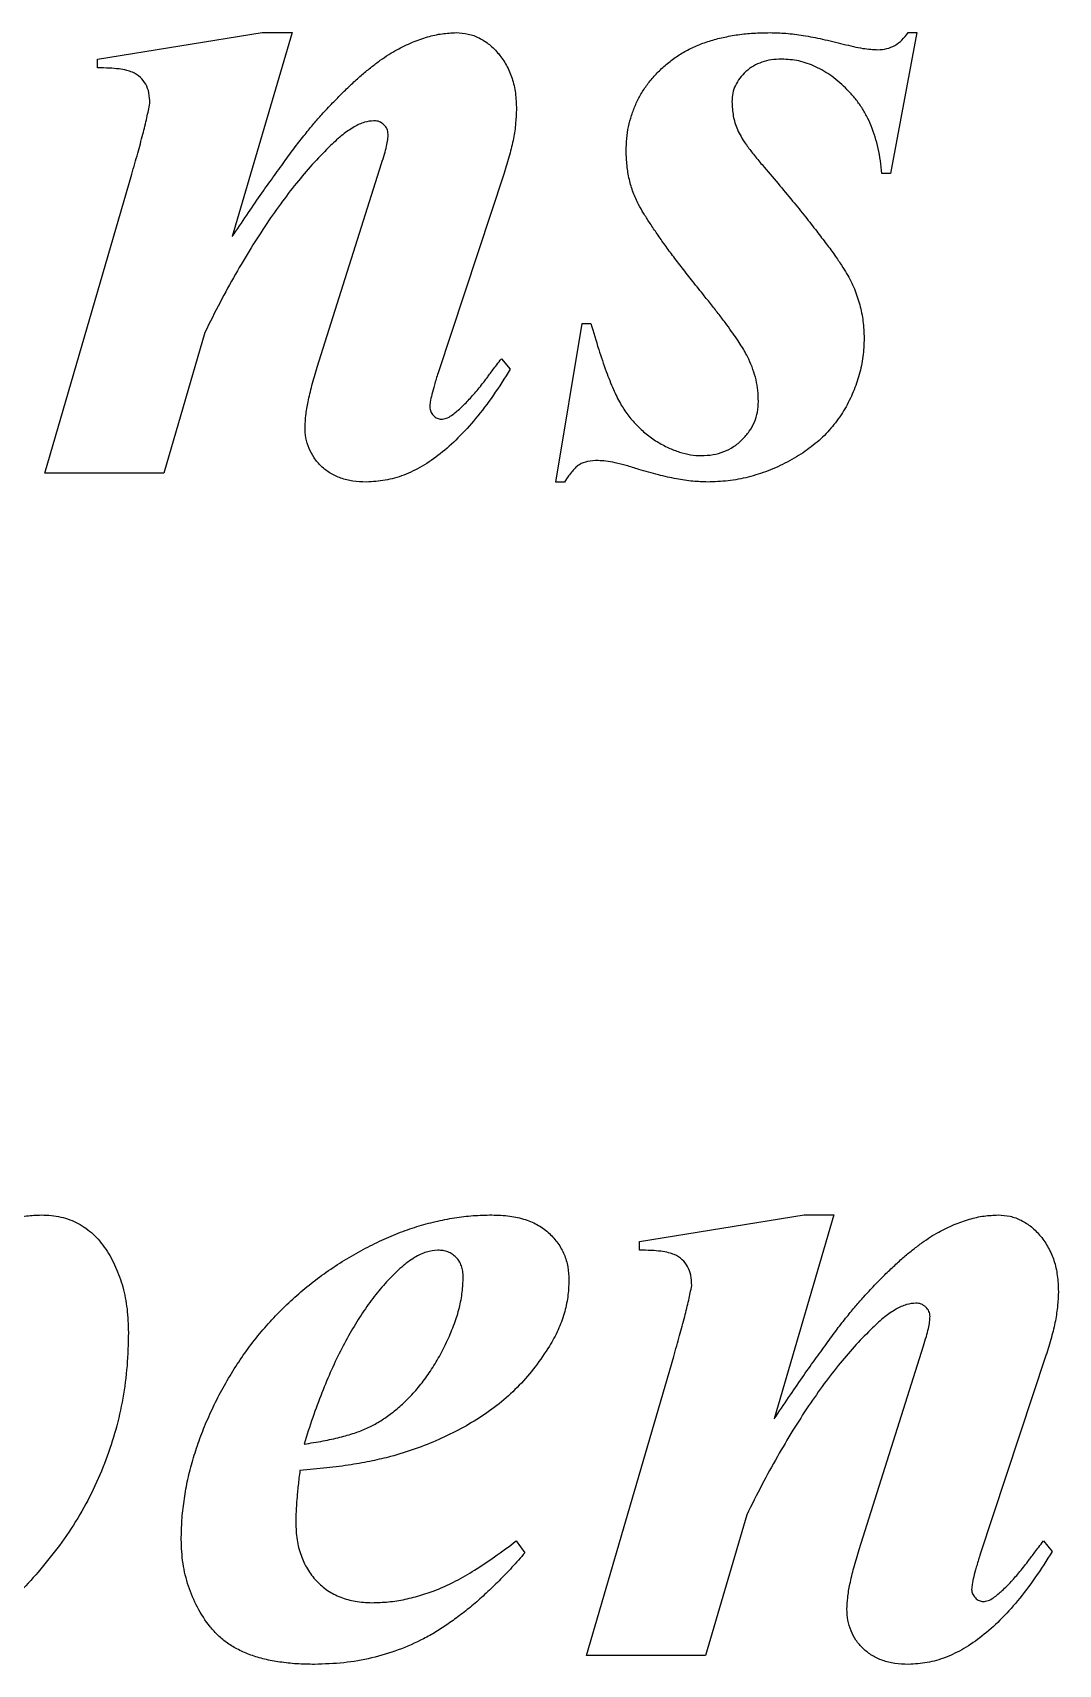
# Model space of a CAD drawing. Header units: inches. Extents: x -17.5 to -8.75, y -0.78 to 2.88.
# Drawn here: x -12.91 to -12.587, y 1.5 to 2.014 of the extents above; entities that cross this region are included whole.
import ezdxf

# ---------------------------------------------------------------- set-up
doc = ezdxf.new("R2010")
doc.units = ezdxf.units.IN
doc.header["$MEASUREMENT"] = 0

msp = doc.modelspace()

# ---------------------------------------------------------------- linework, layer by layer
at = {"color": 7, "linetype": 'Continuous', "lineweight": 25}
for p, q in [((-12.88974, 2.00556), (-12.83783, 2.01389)), ((-12.82841, 2.01389), (-12.84725, 1.94961)), ((-12.83783, 2.01389), (-12.82841, 2.01389)), ((-12.63141, 2.01389), (-12.63974, 1.96944)), ((-12.63419, 2.01389), (-12.63141, 2.01389)), ((-12.88974, 2.00278), (-12.88974, 2.00556)), ((-12.82047, 1.90846), (-12.8002, 1.97261)), ((-12.90641, 1.875), (-12.87893, 1.96931)), ((-12.76157, 1.96962), (-12.78241, 1.9066)), ((-12.63974, 1.96944), (-12.64252, 1.96944)), ((-12.85593, 1.91936), (-12.86887, 1.875)), ((-12.7453, 1.87222), (-12.73696, 1.92222)), ((-12.73696, 1.92222), (-12.73419, 1.92222)), ((-12.7624, 1.91111), (-12.75962, 1.90781)), ((-12.86887, 1.875), (-12.90641, 1.875)), ((-12.74252, 1.87222), (-12.7453, 1.87222)), ((-12.71891, 1.63285), (-12.667, 1.64119)), ((-12.65758, 1.64119), (-12.67642, 1.57691)), ((-12.667, 1.64119), (-12.65758, 1.64119)), ((-12.71891, 1.63007), (-12.71891, 1.63285)), ((-12.64964, 1.53576), (-12.62937, 1.59991)), ((-12.73558, 1.5023), (-12.7081, 1.59661)), ((-12.59074, 1.59691), (-12.61157, 1.53389)), ((-12.6851, 1.54665), (-12.69803, 1.5023)), ((-12.7578, 1.53841), (-12.75502, 1.53472)), ((-12.59156, 1.53841), (-12.58879, 1.53511)), ((-12.69803, 1.5023), (-12.73558, 1.5023))]:
    msp.add_line(p, q, dxfattribs=at)
for points, knots in [([(-12.81904, 1.98811), (-12.81792, 1.98931), (-12.81574, 1.99165), (-12.81248, 1.99495), (-12.80936, 1.99795), (-12.80637, 2.00066), (-12.80346, 2.00305), (-12.80067, 2.00512), (-12.79805, 2.00699), (-12.79467, 2.00889), (-12.79064, 2.0109), (-12.78585, 2.0126), (-12.78121, 2.01366), (-12.77816, 2.01381), (-12.77668, 2.01389)], [0, 0, 0, 0, 0.096922, 0.187782, 0.272642, 0.351578, 0.425341, 0.493416, 0.556438, 0.614383, 0.721325, 0.820638, 0.912937, 1, 1, 1, 1]), ([(-12.77668, 2.01389), (-12.77541, 2.01381), (-12.77289, 2.01364), (-12.76929, 2.01231), (-12.766, 2.01016), (-12.76313, 2.00718), (-12.7607, 2.00359), (-12.75888, 1.99943), (-12.75785, 1.99473), (-12.75773, 1.99143), (-12.75767, 1.98971)], [0, 0, 0, 0, 0.11115, 0.220348, 0.332299, 0.453462, 0.580543, 0.710706, 0.849887, 1, 1, 1, 1]), ([(-12.72308, 1.97656), (-12.72305, 1.97787), (-12.72299, 1.98044), (-12.72242, 1.98422), (-12.72144, 1.98782), (-12.72014, 1.99125), (-12.71849, 1.99454), (-12.71643, 1.99764), (-12.71398, 2.00054), (-12.7112, 2.00328), (-12.70809, 2.0058), (-12.70464, 2.00798), (-12.70087, 2.0098), (-12.69683, 2.01135), (-12.69245, 2.01242), (-12.68782, 2.01333), (-12.68286, 2.01378), (-12.67947, 2.01385), (-12.67772, 2.01389)], [0, 0, 0, 0, 0.059206, 0.117017, 0.172813, 0.228349, 0.283605, 0.339563, 0.39695, 0.45597, 0.516732, 0.578175, 0.641074, 0.706379, 0.774283, 0.845821, 0.920436, 1, 1, 1, 1]), ([(-12.67772, 2.01389), (-12.67605, 2.01385), (-12.67255, 2.01376), (-12.66705, 2.01299), (-12.66102, 2.01187), (-12.65685, 2.01083), (-12.65467, 2.01029)], [0, 0, 0, 0, 0.213653, 0.4494, 0.711873, 1, 1, 1, 1]), ([(-12.64373, 2.00851), (-12.64278, 2.00857), (-12.64093, 2.0087), (-12.6383, 2.00977), (-12.63598, 2.0115), (-12.6348, 2.01307), (-12.63419, 2.01389)], [0, 0, 0, 0, 0.248846, 0.485926, 0.732908, 1, 1, 1, 1]), ([(-12.65467, 2.01029), (-12.65359, 2.01002), (-12.65155, 2.00951), (-12.64864, 2.00892), (-12.64607, 2.00862), (-12.64447, 2.00854), (-12.64373, 2.00851)], [0, 0, 0, 0, 0.301428, 0.568151, 0.800344, 1, 1, 1, 1]), ([(-12.87325, 1.99162), (-12.87329, 1.99273), (-12.87336, 1.9948), (-12.87441, 1.99765), (-12.87618, 1.99997), (-12.87839, 2.00132), (-12.88072, 2.0021), (-12.88316, 2.00249), (-12.88624, 2.00274), (-12.8885, 2.00277), (-12.88974, 2.00278)], [0, 0, 0, 0, 0.143692, 0.268193, 0.387578, 0.517103, 0.59867, 0.70577, 0.838043, 1, 1, 1, 1]), ([(-12.67412, 2.00556), (-12.67521, 2.00551), (-12.6773, 2.00542), (-12.68029, 2.00463), (-12.68302, 2.00345), (-12.68535, 2.00167), (-12.68731, 1.99965), (-12.68868, 1.9973), (-12.68963, 1.99479), (-12.6897, 1.99301), (-12.68974, 1.9921)], [0, 0, 0, 0, 0.142331, 0.273091, 0.401783, 0.528907, 0.653372, 0.767895, 0.882167, 1, 1, 1, 1]), ([(-12.64252, 1.96944), (-12.64264, 1.97081), (-12.64289, 1.97347), (-12.64359, 1.97735), (-12.64454, 1.98101), (-12.64575, 1.98444), (-12.64724, 1.98766), (-12.64902, 1.99062), (-12.65102, 1.99341), (-12.65405, 1.99665), (-12.658, 2.00019), (-12.66321, 2.00322), (-12.66858, 2.00521), (-12.67228, 2.00544), (-12.67412, 2.00556)], [0, 0, 0, 0, 0.077861, 0.152341, 0.223862, 0.292897, 0.359225, 0.425334, 0.489584, 0.554298, 0.677497, 0.790085, 0.895581, 1, 1, 1, 1]), ([(-12.87893, 1.96931), (-12.87831, 1.97151), (-12.87712, 1.97568), (-12.8755, 1.98159), (-12.87422, 1.98683), (-12.87356, 1.9901), (-12.87325, 1.99162)], [0, 0, 0, 0, 0.297706, 0.565151, 0.797817, 1, 1, 1, 1]), ([(-12.68974, 1.9921), (-12.68966, 1.99059), (-12.6895, 1.98759), (-12.68835, 1.98389), (-12.68682, 1.98091), (-12.6851, 1.97834), (-12.68288, 1.97539), (-12.68116, 1.97336), (-12.68024, 1.97227)], [0, 0, 0, 0, 0.201119, 0.398406, 0.508601, 0.646353, 0.809974, 1, 1, 1, 1]), ([(-12.84725, 1.94961), (-12.84573, 1.95187), (-12.84282, 1.95621), (-12.83857, 1.96243), (-12.83459, 1.96807), (-12.83087, 1.97313), (-12.82757, 1.97772), (-12.82447, 1.98168), (-12.82167, 1.98509), (-12.81987, 1.98716), (-12.81904, 1.98811)], [0, 0, 0, 0, 0.170885, 0.328423, 0.473151, 0.60457, 0.722896, 0.827784, 0.920751, 1, 1, 1, 1]), ([(-12.80259, 1.98611), (-12.80359, 1.986), (-12.80579, 1.98577), (-12.8091, 1.98411), (-12.81269, 1.98164), (-12.815, 1.97948), (-12.81626, 1.9783)], [0, 0, 0, 0, 0.18595, 0.410703, 0.678753, 1, 1, 1, 1]), ([(-12.79812, 1.9819), (-12.79819, 1.98244), (-12.79833, 1.98355), (-12.79944, 1.98487), (-12.80083, 1.98596), (-12.80201, 1.98606), (-12.80259, 1.98611)], [0, 0, 0, 0, 0.237424, 0.485936, 0.744903, 1, 1, 1, 1]), ([(-12.75767, 1.98971), (-12.75773, 1.98826), (-12.75787, 1.98519), (-12.75857, 1.98036), (-12.75988, 1.97512), (-12.76099, 1.97151), (-12.76157, 1.96962)], [0, 0, 0, 0, 0.211602, 0.448481, 0.711298, 1, 1, 1, 1]), ([(-12.8002, 1.97261), (-12.79989, 1.97359), (-12.79931, 1.9754), (-12.79865, 1.97793), (-12.79822, 1.98005), (-12.79815, 1.98134), (-12.79812, 1.9819)], [0, 0, 0, 0, 0.323477, 0.595772, 0.822213, 1, 1, 1, 1]), ([(-12.81626, 1.9783), (-12.81799, 1.97657), (-12.82155, 1.97302), (-12.82656, 1.9671), (-12.83159, 1.96066), (-12.83655, 1.95357), (-12.84149, 1.9459), (-12.84637, 1.9376), (-12.85126, 1.92873), (-12.85435, 1.92254), (-12.85593, 1.91936)], [0, 0, 0, 0, 0.1027659, 0.2109917, 0.3258082, 0.4462553, 0.5742688, 0.709207, 0.8507118, 1, 1, 1, 1]), ([(-12.71917, 1.95968), (-12.71977, 1.96094), (-12.72099, 1.96349), (-12.72216, 1.96764), (-12.72293, 1.97202), (-12.72303, 1.97503), (-12.72308, 1.97656)], [0, 0, 0, 0, 0.238905, 0.484724, 0.736486, 1, 1, 1, 1]), ([(-12.68024, 1.97227), (-12.67855, 1.97029), (-12.67532, 1.9665), (-12.6708, 1.96099), (-12.66668, 1.95601), (-12.66315, 1.95145), (-12.66004, 1.94741), (-12.65742, 1.94385), (-12.6553, 1.94075), (-12.65315, 1.93729), (-12.65103, 1.9332), (-12.64938, 1.92812), (-12.64827, 1.92291), (-12.64814, 1.91936), (-12.64808, 1.91758)], [0, 0, 0, 0, 0.120187, 0.230514, 0.329957, 0.419154, 0.497491, 0.565519, 0.623828, 0.671023, 0.754262, 0.836198, 0.917475, 1, 1, 1, 1]), ([(-12.69847, 1.93095), (-12.69969, 1.93244), (-12.70205, 1.93533), (-12.70532, 1.93961), (-12.7084, 1.94355), (-12.71112, 1.94728), (-12.71355, 1.95077), (-12.71572, 1.95394), (-12.71757, 1.95688), (-12.71865, 1.95878), (-12.71917, 1.95968)], [0, 0, 0, 0, 0.163661, 0.315484, 0.456034, 0.586544, 0.706092, 0.815425, 0.912231, 1, 1, 1, 1]), ([(-12.68141, 1.89766), (-12.68144, 1.89879), (-12.6815, 1.90106), (-12.68208, 1.90443), (-12.68306, 1.90775), (-12.6842, 1.91047), (-12.68533, 1.91277), (-12.6865, 1.91469), (-12.68787, 1.91685), (-12.68954, 1.91923), (-12.69141, 1.92185), (-12.69352, 1.9247), (-12.69594, 1.92773), (-12.6976, 1.92985), (-12.69847, 1.93095)], [0, 0, 0, 0, 0.0887119, 0.1785294, 0.2673067, 0.3594848, 0.4102811, 0.4683313, 0.5357585, 0.61169, 0.6955346, 0.7889017, 0.890017, 1, 1, 1, 1]), ([(-12.73419, 1.92222), (-12.7334, 1.91948), (-12.73195, 1.91438), (-12.72954, 1.90745), (-12.72734, 1.90171), (-12.72509, 1.89712), (-12.72265, 1.89336), (-12.71988, 1.8902), (-12.71683, 1.88732), (-12.71342, 1.88494), (-12.70989, 1.88299), (-12.70633, 1.88166), (-12.70287, 1.88069), (-12.70056, 1.8806), (-12.69942, 1.88056)], [0, 0, 0, 0, 0.14611, 0.271517, 0.375986, 0.460515, 0.53329, 0.604763, 0.675568, 0.747344, 0.817325, 0.88161, 0.942014, 1, 1, 1, 1]), ([(-12.64808, 1.91758), (-12.64815, 1.91563), (-12.64831, 1.91177), (-12.64947, 1.90607), (-12.65142, 1.90056), (-12.65404, 1.89521), (-12.65746, 1.89023), (-12.66166, 1.88571), (-12.66665, 1.88179), (-12.67225, 1.87838), (-12.6783, 1.87568), (-12.68455, 1.87366), (-12.69095, 1.87245), (-12.69526, 1.8723), (-12.69742, 1.87222)], [0, 0, 0, 0, 0.07822, 0.155435, 0.233166, 0.31313, 0.394389, 0.475572, 0.560528, 0.649127, 0.738541, 0.826585, 0.913061, 1, 1, 1, 1]), ([(-12.82433, 1.88967), (-12.82427, 1.89084), (-12.82411, 1.89348), (-12.82338, 1.89781), (-12.82213, 1.9029), (-12.82105, 1.90652), (-12.82047, 1.90846)], [0, 0, 0, 0, 0.183214, 0.411654, 0.683026, 1, 1, 1, 1]), ([(-12.76696, 1.90508), (-12.76668, 1.90546), (-12.76607, 1.9063), (-12.76503, 1.90767), (-12.7638, 1.90931), (-12.76289, 1.91048), (-12.7624, 1.91111)], [0, 0, 0, 0, 0.18485, 0.41446, 0.680809, 1, 1, 1, 1]), ([(-12.75962, 1.90781), (-12.76139, 1.90501), (-12.76477, 1.89963), (-12.77029, 1.89237), (-12.77583, 1.88618), (-12.7815, 1.88114), (-12.78721, 1.87714), (-12.79305, 1.87431), (-12.79899, 1.87257), (-12.803, 1.87234), (-12.80498, 1.87222)], [0, 0, 0, 0, 0.165262, 0.316603, 0.45397, 0.57917, 0.693818, 0.800285, 0.901451, 1, 1, 1, 1]), ([(-12.78241, 1.9066), (-12.78279, 1.90534), (-12.78347, 1.90308), (-12.78432, 1.90003), (-12.78484, 1.8977), (-12.78496, 1.89637), (-12.78501, 1.89583)], [0, 0, 0, 0, 0.355168, 0.638877, 0.854433, 1, 1, 1, 1]), ([(-12.77811, 1.89319), (-12.77717, 1.89395), (-12.77521, 1.89554), (-12.77246, 1.89835), (-12.76966, 1.90154), (-12.76788, 1.90387), (-12.76696, 1.90508)], [0, 0, 0, 0, 0.2222616, 0.4624979, 0.72018, 1, 1, 1, 1]), ([(-12.78501, 1.89583), (-12.78495, 1.89536), (-12.78481, 1.89437), (-12.7839, 1.89315), (-12.78274, 1.89224), (-12.78183, 1.89209), (-12.78141, 1.89201)], [0, 0, 0, 0, 0.249564, 0.517955, 0.78011, 1, 1, 1, 1]), ([(-12.78141, 1.89201), (-12.78086, 1.89208), (-12.77968, 1.89223), (-12.77866, 1.89285), (-12.77811, 1.89319)], [0, 0, 0, 0, 0.462123, 1, 1, 1, 1]), ([(-12.69942, 1.88056), (-12.69817, 1.8806), (-12.69574, 1.8807), (-12.69229, 1.88171), (-12.68913, 1.88326), (-12.68647, 1.88553), (-12.6842, 1.88812), (-12.68258, 1.89108), (-12.68156, 1.89429), (-12.68146, 1.89652), (-12.68141, 1.89766)], [0, 0, 0, 0, 0.135347, 0.262472, 0.387342, 0.513271, 0.639004, 0.759062, 0.877157, 1, 1, 1, 1]), ([(-12.80498, 1.87222), (-12.80642, 1.87227), (-12.80916, 1.87236), (-12.81302, 1.87335), (-12.81643, 1.8749), (-12.81927, 1.87711), (-12.82156, 1.87975), (-12.82313, 1.88281), (-12.82419, 1.88613), (-12.82429, 1.88848), (-12.82433, 1.88967)], [0, 0, 0, 0, 0.147078, 0.280065, 0.40603, 0.527558, 0.646344, 0.760367, 0.878039, 1, 1, 1, 1]), ([(-12.73189, 1.87899), (-12.73302, 1.87896), (-12.73508, 1.8789), (-12.73749, 1.87802), (-12.73901, 1.87684), (-12.74014, 1.87562), (-12.74135, 1.87407), (-12.74211, 1.87287), (-12.74252, 1.87222)], [0, 0, 0, 0, 0.2535842, 0.4586334, 0.5603107, 0.6816842, 0.8293628, 1, 1, 1, 1]), ([(-12.71913, 1.87622), (-12.72045, 1.87663), (-12.7229, 1.87741), (-12.72636, 1.87829), (-12.72929, 1.87886), (-12.73109, 1.87895), (-12.73189, 1.87899)], [0, 0, 0, 0, 0.318585, 0.588557, 0.817312, 1, 1, 1, 1]), ([(-12.69742, 1.87222), (-12.69897, 1.87228), (-12.70226, 1.87241), (-12.70744, 1.8732), (-12.71314, 1.87447), (-12.71706, 1.87561), (-12.71913, 1.87622)], [0, 0, 0, 0, 0.210118, 0.445804, 0.708866, 1, 1, 1, 1]), ([(-12.9502, 1.61896), (-12.949, 1.62001), (-12.94667, 1.62203), (-12.94327, 1.62495), (-12.94, 1.62755), (-12.93692, 1.62991), (-12.93399, 1.63198), (-12.93122, 1.63378), (-12.92865, 1.63535), (-12.92542, 1.63701), (-12.92153, 1.63868), (-12.91685, 1.64014), (-12.91217, 1.64098), (-12.90904, 1.64112), (-12.90749, 1.64119)], [0, 0, 0, 0, 0.096773, 0.188005, 0.272597, 0.351161, 0.424468, 0.49067, 0.552297, 0.607839, 0.711227, 0.809846, 0.90556, 1, 1, 1, 1]), ([(-12.90749, 1.64119), (-12.90642, 1.64115), (-12.90434, 1.64108), (-12.90129, 1.64062), (-12.89847, 1.63972), (-12.89579, 1.63857), (-12.89335, 1.63701), (-12.89105, 1.63518), (-12.88898, 1.63295), (-12.88648, 1.62955), (-12.88388, 1.62475), (-12.8816, 1.61841), (-12.88024, 1.61145), (-12.8801, 1.60661), (-12.88002, 1.60412)], [0, 0, 0, 0, 0.06224, 0.120922, 0.178038, 0.234064, 0.289526, 0.345664, 0.404484, 0.465123, 0.590666, 0.719249, 0.855301, 1, 1, 1, 1]), ([(-12.86335, 1.53884), (-12.86331, 1.54087), (-12.86323, 1.54493), (-12.86253, 1.55102), (-12.86153, 1.55712), (-12.85996, 1.5632), (-12.85807, 1.56929), (-12.8557, 1.57537), (-12.85298, 1.58147), (-12.84976, 1.5875), (-12.84624, 1.59341), (-12.84238, 1.59906), (-12.83819, 1.60439), (-12.83367, 1.6094), (-12.82889, 1.61418), (-12.82376, 1.61858), (-12.81836, 1.62274), (-12.81267, 1.62652), (-12.80681, 1.62991), (-12.80093, 1.63293), (-12.79504, 1.63552), (-12.78911, 1.63755), (-12.78319, 1.63916), (-12.77727, 1.64035), (-12.77133, 1.64107), (-12.76736, 1.64115), (-12.76539, 1.64119)], [0, 0, 0, 0, 0.039082, 0.078362, 0.117989, 0.158248, 0.199189, 0.24105, 0.28388, 0.328057, 0.3726, 0.416552, 0.459861, 0.503325, 0.546527, 0.59004, 0.633619, 0.677877, 0.721755, 0.764051, 0.805409, 0.845552, 0.884872, 0.923553, 0.962033, 1, 1, 1, 1]), ([(-12.76539, 1.64119), (-12.7635, 1.64114), (-12.75995, 1.64105), (-12.75499, 1.63988), (-12.75071, 1.63809), (-12.74724, 1.63547), (-12.7445, 1.63235), (-12.74251, 1.62879), (-12.74135, 1.62481), (-12.7412, 1.62204), (-12.74113, 1.62061)], [0, 0, 0, 0, 0.157556, 0.296643, 0.423401, 0.542675, 0.6567, 0.76879, 0.880952, 1, 1, 1, 1]), ([(-12.64821, 1.6154), (-12.64708, 1.61661), (-12.64491, 1.61895), (-12.64165, 1.62225), (-12.63853, 1.62525), (-12.63553, 1.62796), (-12.63263, 1.63034), (-12.62984, 1.63242), (-12.62721, 1.63428), (-12.62383, 1.63618), (-12.61981, 1.6382), (-12.61502, 1.6399), (-12.61038, 1.64096), (-12.60733, 1.64111), (-12.60584, 1.64119)], [0, 0, 0, 0, 0.096922, 0.187782, 0.272642, 0.351578, 0.425341, 0.493416, 0.556438, 0.614383, 0.721325, 0.820638, 0.912937, 1, 1, 1, 1]), ([(-12.60584, 1.64119), (-12.60457, 1.6411), (-12.60206, 1.64094), (-12.59846, 1.6396), (-12.59516, 1.63746), (-12.59229, 1.63448), (-12.58987, 1.63089), (-12.58805, 1.62673), (-12.58702, 1.62202), (-12.5869, 1.61872), (-12.58683, 1.61701)], [0, 0, 0, 0, 0.11115, 0.220348, 0.332299, 0.453462, 0.580543, 0.710706, 0.849887, 1, 1, 1, 1]), ([(-12.78245, 1.63007), (-12.78367, 1.62994), (-12.78627, 1.62964), (-12.79015, 1.62769), (-12.79419, 1.62469), (-12.79674, 1.62207), (-12.79812, 1.62066)], [0, 0, 0, 0, 0.195013, 0.416861, 0.68378, 1, 1, 1, 1]), ([(-12.77446, 1.62161), (-12.77448, 1.62224), (-12.77451, 1.62343), (-12.77498, 1.62512), (-12.77565, 1.62663), (-12.77669, 1.62785), (-12.77789, 1.62885), (-12.77928, 1.62956), (-12.78082, 1.63002), (-12.7819, 1.63005), (-12.78245, 1.63007)], [0, 0, 0, 0, 0.142801, 0.272978, 0.397465, 0.51751, 0.637554, 0.753126, 0.873718, 1, 1, 1, 1]), ([(-12.70242, 1.61892), (-12.70245, 1.62003), (-12.70253, 1.6221), (-12.70357, 1.62494), (-12.70535, 1.62726), (-12.70756, 1.62862), (-12.70988, 1.6294), (-12.71233, 1.62978), (-12.7154, 1.63004), (-12.71766, 1.63006), (-12.71891, 1.63007)], [0, 0, 0, 0, 0.143692, 0.268193, 0.387578, 0.517103, 0.59867, 0.70577, 0.838043, 1, 1, 1, 1]), ([(-12.82464, 1.56896), (-12.82262, 1.56927), (-12.81882, 1.56985), (-12.81351, 1.57105), (-12.80888, 1.57229), (-12.80488, 1.57387), (-12.80124, 1.57573), (-12.7978, 1.57809), (-12.79434, 1.58082), (-12.79098, 1.58408), (-12.78773, 1.58781), (-12.78468, 1.592), (-12.78187, 1.59665), (-12.77935, 1.60166), (-12.77721, 1.60678), (-12.77561, 1.61186), (-12.77466, 1.61679), (-12.77453, 1.62003), (-12.77446, 1.62161)], [0, 0, 0, 0, 0.076865, 0.145034, 0.205136, 0.257311, 0.307089, 0.35899, 0.414116, 0.473151, 0.535406, 0.600225, 0.668527, 0.740015, 0.811443, 0.877706, 0.940411, 1, 1, 1, 1]), ([(-12.79812, 1.62066), (-12.79945, 1.61916), (-12.80218, 1.61608), (-12.80587, 1.61092), (-12.80945, 1.60526), (-12.81281, 1.59903), (-12.81608, 1.59232), (-12.81909, 1.58502), (-12.82203, 1.57721), (-12.82375, 1.57176), (-12.82464, 1.56896)], [0, 0, 0, 0, 0.102496, 0.210714, 0.32463, 0.445355, 0.572975, 0.707181, 0.84953, 1, 1, 1, 1]), ([(-12.74113, 1.62061), (-12.74121, 1.61884), (-12.74136, 1.61529), (-12.74256, 1.61002), (-12.74445, 1.6048), (-12.7463, 1.60154), (-12.74725, 1.59987)], [0, 0, 0, 0, 0.242528, 0.485953, 0.737487, 1, 1, 1, 1]), ([(-12.7081, 1.59661), (-12.70748, 1.59881), (-12.70629, 1.60298), (-12.70467, 1.60889), (-12.70339, 1.61413), (-12.70272, 1.6174), (-12.70242, 1.61892)], [0, 0, 0, 0, 0.297706, 0.565151, 0.797817, 1, 1, 1, 1]), ([(-12.67642, 1.57691), (-12.6749, 1.57917), (-12.67199, 1.58351), (-12.66774, 1.58973), (-12.66375, 1.59536), (-12.66004, 1.60043), (-12.65674, 1.60501), (-12.65363, 1.60897), (-12.65084, 1.61239), (-12.64903, 1.61445), (-12.64821, 1.6154)], [0, 0, 0, 0, 0.170885, 0.328423, 0.473151, 0.60457, 0.722896, 0.827784, 0.920751, 1, 1, 1, 1]), ([(-12.58683, 1.61701), (-12.5869, 1.61556), (-12.58703, 1.61249), (-12.58774, 1.60766), (-12.58904, 1.60241), (-12.59016, 1.5988), (-12.59074, 1.59691)], [0, 0, 0, 0, 0.211602, 0.448481, 0.711298, 1, 1, 1, 1]), ([(-12.63176, 1.61341), (-12.63275, 1.6133), (-12.63496, 1.61306), (-12.63826, 1.61141), (-12.64186, 1.60894), (-12.64417, 1.60678), (-12.64543, 1.6056)], [0, 0, 0, 0, 0.18595, 0.410703, 0.678753, 1, 1, 1, 1]), ([(-12.62729, 1.6092), (-12.62735, 1.60974), (-12.6275, 1.61084), (-12.62861, 1.61217), (-12.63, 1.61326), (-12.63117, 1.61336), (-12.63176, 1.61341)], [0, 0, 0, 0, 0.237424, 0.485936, 0.744903, 1, 1, 1, 1]), ([(-12.64543, 1.6056), (-12.64716, 1.60387), (-12.65072, 1.60032), (-12.65572, 1.59439), (-12.66076, 1.58795), (-12.66571, 1.58087), (-12.67065, 1.5732), (-12.67554, 1.5649), (-12.68043, 1.55603), (-12.68351, 1.54983), (-12.6851, 1.54665)], [0, 0, 0, 0, 0.1027659, 0.2109917, 0.3258082, 0.4462553, 0.5742688, 0.709207, 0.8507118, 1, 1, 1, 1]), ([(-12.62937, 1.59991), (-12.62905, 1.60089), (-12.62848, 1.6027), (-12.62782, 1.60523), (-12.62739, 1.60735), (-12.62732, 1.60863), (-12.62729, 1.6092)], [0, 0, 0, 0, 0.323477, 0.595772, 0.822213, 1, 1, 1, 1]), ([(-12.88002, 1.60412), (-12.8801, 1.60061), (-12.88025, 1.59368), (-12.88166, 1.58344), (-12.88384, 1.5735), (-12.88702, 1.56389), (-12.89099, 1.55455), (-12.8959, 1.54552), (-12.90167, 1.53678), (-12.90617, 1.53135), (-12.90845, 1.5286)], [0, 0, 0, 0, 0.127432, 0.252144, 0.375066, 0.496856, 0.619895, 0.743724, 0.870093, 1, 1, 1, 1]), ([(-12.74725, 1.59987), (-12.74871, 1.59766), (-12.75159, 1.59331), (-12.75669, 1.58742), (-12.76229, 1.58216), (-12.76852, 1.57767), (-12.77514, 1.5737), (-12.78219, 1.5703), (-12.78959, 1.5673), (-12.79473, 1.56578), (-12.79734, 1.56501)], [0, 0, 0, 0, 0.126688, 0.250228, 0.372514, 0.49468, 0.617641, 0.742739, 0.869822, 1, 1, 1, 1]), ([(-12.79734, 1.56501), (-12.79926, 1.56455), (-12.80338, 1.56354), (-12.81009, 1.56235), (-12.81771, 1.56137), (-12.8231, 1.56089), (-12.82594, 1.56063)], [0, 0, 0, 0, 0.20459, 0.439082, 0.704993, 1, 1, 1, 1]), ([(-12.82594, 1.56063), (-12.82614, 1.55905), (-12.82652, 1.55604), (-12.82689, 1.55172), (-12.82719, 1.54783), (-12.82722, 1.54538), (-12.82724, 1.54422)], [0, 0, 0, 0, 0.289329, 0.553966, 0.789077, 1, 1, 1, 1]), ([(-12.82724, 1.54422), (-12.82718, 1.54241), (-12.82707, 1.5389), (-12.82575, 1.53395), (-12.82377, 1.52951), (-12.82085, 1.52578), (-12.81733, 1.52266), (-12.8131, 1.52055), (-12.80838, 1.51917), (-12.80503, 1.51903), (-12.80328, 1.51896)], [0, 0, 0, 0, 0.138619, 0.267658, 0.388404, 0.508312, 0.626725, 0.744958, 0.866809, 1, 1, 1, 1]), ([(-12.8213, 1.49952), (-12.82321, 1.49954), (-12.82688, 1.49959), (-12.83216, 1.50018), (-12.83699, 1.50105), (-12.84138, 1.50236), (-12.8453, 1.50404), (-12.84877, 1.50609), (-12.85178, 1.5085), (-12.85509, 1.51223), (-12.8584, 1.5174), (-12.86124, 1.52414), (-12.86306, 1.53134), (-12.86325, 1.53631), (-12.86335, 1.53884)], [0, 0, 0, 0, 0.0872439, 0.1676407, 0.242272, 0.3112444, 0.3760439, 0.436772, 0.4945502, 0.5516101, 0.6633884, 0.7732089, 0.8847291, 1, 1, 1, 1]), ([(-12.80328, 1.51896), (-12.80153, 1.51901), (-12.798, 1.5191), (-12.79273, 1.51998), (-12.78746, 1.52133), (-12.78209, 1.52323), (-12.77653, 1.52587), (-12.77061, 1.52926), (-12.7643, 1.53353), (-12.76004, 1.53672), (-12.7578, 1.53841)], [0, 0, 0, 0, 0.10426, 0.209667, 0.317162, 0.427674, 0.547407, 0.683078, 0.833212, 1, 1, 1, 1]), ([(-12.59612, 1.53237), (-12.59585, 1.53275), (-12.59523, 1.5336), (-12.5942, 1.53497), (-12.59296, 1.53661), (-12.59206, 1.53777), (-12.59156, 1.53841)], [0, 0, 0, 0, 0.18485, 0.41446, 0.680809, 1, 1, 1, 1]), ([(-12.75502, 1.53472), (-12.75637, 1.53317), (-12.759, 1.53015), (-12.76309, 1.52591), (-12.76713, 1.52199), (-12.77112, 1.51841), (-12.77511, 1.5152), (-12.77908, 1.51234), (-12.78297, 1.50974), (-12.78819, 1.50687), (-12.79489, 1.5039), (-12.80334, 1.50138), (-12.81218, 1.49981), (-12.81822, 1.49962), (-12.8213, 1.49952)], [0, 0, 0, 0, 0.0791, 0.154916, 0.227172, 0.295979, 0.361898, 0.424661, 0.484745, 0.542227, 0.654471, 0.766987, 0.881447, 1, 1, 1, 1]), ([(-12.6535, 1.51697), (-12.65343, 1.51814), (-12.65328, 1.52078), (-12.65255, 1.52511), (-12.6513, 1.5302), (-12.65022, 1.53381), (-12.64964, 1.53576)], [0, 0, 0, 0, 0.183214, 0.411654, 0.683026, 1, 1, 1, 1]), ([(-12.58879, 1.53511), (-12.59055, 1.5323), (-12.59394, 1.52693), (-12.59946, 1.51967), (-12.605, 1.51347), (-12.61067, 1.50844), (-12.61638, 1.50444), (-12.62221, 1.50161), (-12.62815, 1.49987), (-12.63216, 1.49963), (-12.63414, 1.49952)], [0, 0, 0, 0, 0.165262, 0.316603, 0.45397, 0.57917, 0.693818, 0.800285, 0.901451, 1, 1, 1, 1]), ([(-12.61157, 1.53389), (-12.61196, 1.53264), (-12.61264, 1.53038), (-12.61349, 1.52733), (-12.61401, 1.525), (-12.61413, 1.52367), (-12.61418, 1.52313)], [0, 0, 0, 0, 0.355168, 0.638877, 0.854433, 1, 1, 1, 1]), ([(-12.90845, 1.5286), (-12.91052, 1.52629), (-12.91455, 1.52179), (-12.9211, 1.51589), (-12.92774, 1.51085), (-12.93457, 1.50673), (-12.94152, 1.50347), (-12.94866, 1.50123), (-12.95591, 1.49974), (-12.96081, 1.49959), (-12.96327, 1.49952)], [0, 0, 0, 0, 0.145241, 0.282407, 0.41207, 0.535455, 0.654878, 0.770785, 0.885311, 1, 1, 1, 1]), ([(-12.60728, 1.52048), (-12.60634, 1.52125), (-12.60438, 1.52284), (-12.60163, 1.52565), (-12.59883, 1.52883), (-12.59705, 1.53116), (-12.59612, 1.53237)], [0, 0, 0, 0, 0.2222616, 0.4624979, 0.72018, 1, 1, 1, 1]), ([(-12.61418, 1.52313), (-12.61411, 1.52265), (-12.61398, 1.52166), (-12.61306, 1.52044), (-12.61191, 1.51954), (-12.61099, 1.51938), (-12.61058, 1.51931)], [0, 0, 0, 0, 0.249564, 0.517955, 0.78011, 1, 1, 1, 1]), ([(-12.61058, 1.51931), (-12.61003, 1.51938), (-12.60884, 1.51952), (-12.60783, 1.52015), (-12.60728, 1.52048)], [0, 0, 0, 0, 0.462123, 1, 1, 1, 1]), ([(-12.63414, 1.49952), (-12.63558, 1.49956), (-12.63832, 1.49965), (-12.64219, 1.50065), (-12.64559, 1.50219), (-12.64844, 1.50441), (-12.65072, 1.50704), (-12.6523, 1.5101), (-12.65336, 1.51342), (-12.65345, 1.51577), (-12.6535, 1.51697)], [0, 0, 0, 0, 0.147078, 0.280065, 0.40603, 0.527558, 0.646344, 0.760367, 0.878039, 1, 1, 1, 1])]:
    msp.add_open_spline(points, degree=3, knots=knots, dxfattribs=at)

doc.saveas('drawing.dxf')
